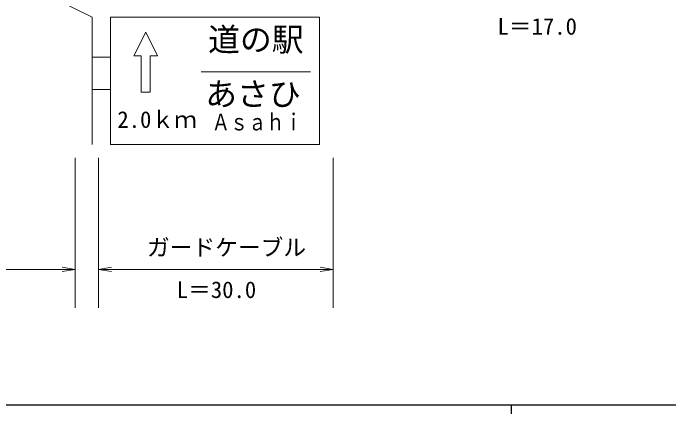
# Model space of a CAD drawing. Units: millimetres, scale not verified. Extents: x 40000 to 680000, y 20000 to 380000.
# Drawn here: x 113219 to 185333, y 204000 to 248116 of the extents above; entities that cross this region are included whole.
import ezdxf
from ezdxf.enums import TextEntityAlignment as Align

# ---------------------------------------------------------------- set-up
doc = ezdxf.new("R2010")
doc.units = ezdxf.units.MM
doc.header["$LTSCALE"] = 1000
for name, color, linetype, lineweight in [('M-STR-STR3', 7, 'Continuous', 13), ('M-STR-STRC', 7, 'Continuous', 13), ('M-TTL-BAND', 7, 'Continuous', 25)]:
    doc.layers.add(name, color=color, linetype=linetype, lineweight=lineweight)
doc.styles.add('ＭＳ ゴシック', font='')
doc.styles.get('ＭＳ ゴシック').set_extended_font_data('MS Gothic')

# ---------------------------------------------------------------- blocks, each defined once
blk = doc.blocks.new('open_arrow')
at = {"color": 0, "linetype": 'Continuous', "lineweight": -2}
blk.add_lwpolyline([(7.5, 1.25), (0, 0), (7.5, -1.25)], dxfattribs=at)

msp = doc.modelspace()

# ---------------------------------------------------------------- linework, layer by layer
at = {"layer": 'M-STR-STR3'}
for p, q in [((120055, 215683), (120055, 232187)), ((122593, 215683), (122593, 232187)), ((148425, 215683), (148425, 232187)), ((120055, 219898), (80844, 219898)), ((148425, 219898), (122593, 219898))]:
    msp.add_line(p, q, dxfattribs=at)
at = {"layer": 'M-STR-STRC'}
for p, q in [((121914, 247656), (93422, 261821)), ((121914, 247656), (121914, 233656)), ((146914, 247656), (123914, 247656)), ((123914, 247656), (123914, 233656)), ((146920, 233656), (146914, 247656)), ((126494, 243429), (127798, 246027)), ((127798, 246027), (129094, 243425)), ((121957, 243283), (123870, 243282)), ((127294, 243428), (126494, 243429)), ((127288, 239428), (127294, 243428)), ((128294, 243426), (128288, 239426)), ((129094, 243425), (128294, 243426)), ((133914, 241656), (145914, 241656)), ((121950, 239691), (123914, 239694)), ((128288, 239426), (127288, 239428)), ((123914, 233656), (146920, 233656))]:
    msp.add_line(p, q, dxfattribs=at)
at = {"layer": 'M-TTL-BAND'}
for p, q in [((40000, 205000), (579000, 205000)), ((168000, 205000), (168000, 204000))]:
    msp.add_line(p, q, dxfattribs=at)

# ---------------------------------------------------------------- block references
at = {"layer": 'M-STR-STR3', "xscale": 193, "yscale": 193, "rotation": 180}
for p in [(120055, 219898), (148425, 219898)]:
    msp.add_blockref('open_arrow', p, dxfattribs=at)
at = {"layer": 'M-STR-STR3', "xscale": 193, "yscale": 193}
msp.add_blockref('open_arrow', (122593, 219898), dxfattribs=at)

# ---------------------------------------------------------------- texts
at = {"layer": 'M-STR-STR3', "style": 'ＭＳ ゴシック'}
for s, p in [('L＝17.0', (166487, 245189)), ('ガードケーブル', (127937, 220858)), ('L＝30.0', (131215, 216205))]:
    msp.add_text(s, height=1833, dxfattribs=at).set_placement(p, align=Align.BOTTOM_LEFT)
at = {"layer": 'M-STR-STRC', "style": 'ＭＳ ゴシック'}
for s, height, p in [('道の駅', 2566, (134664, 243156)), ('あさひ', 2566, (134347, 237159)), ('2.0ｋｍ', 1833, (124683, 234933))]:
    msp.add_text(s, height=height, dxfattribs=at).set_placement(p, align=Align.BOTTOM_LEFT)
at = {"layer": 'M-STR-STRC', "style": 'ＭＳ ゴシック', "width": 0.8}
msp.add_text('Ａｓａｈｉ', height=1833, dxfattribs=at).set_placement((135064, 234656), align=Align.BOTTOM_LEFT)

doc.saveas('drawing.dxf')
